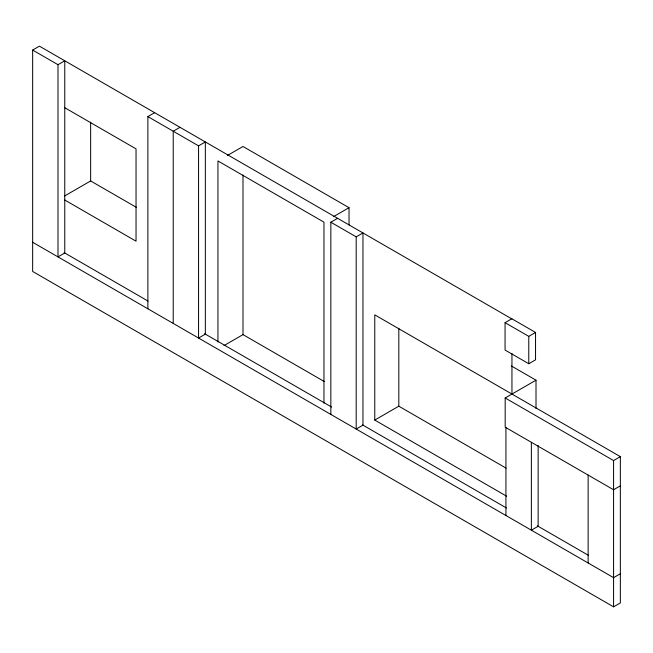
<?xml version="1.0" encoding="UTF-8"?>
<svg xmlns="http://www.w3.org/2000/svg" width="653" height="653" viewBox="0 0 653 653"><rect width="100%" height="100%" fill="white"/><g stroke="black" fill="none" stroke-linecap="round" stroke-linejoin="round"><path stroke-width="0.98" d="M506.679 496.239L374.773 420.075L374.773 314.86L620.35 456.651L620.35 602.931L613.575 606.841L32.65 271.452L32.65 50.069L39.425 46.159L511.952 318.966M57.995 64.704L64.769 60.786L64.769 252.989L57.995 256.898L57.995 64.704L32.65 50.069M147.88 308.787L147.88 116.593L154.655 112.683M179.999 127.319L173.225 131.229L173.225 323.423M64.647 195.957L90.645 180.946L136.444 207.385M198.569 145.864L205.344 141.946L205.344 334.148L198.569 338.058L198.569 145.864L147.88 116.593M227.448 155.463L243.006 146.484L349.029 207.695L349.029 224.983M333.471 216.674L349.029 207.695M330.842 414.426L330.842 222.224L337.617 218.314M356.187 236.859L362.962 232.95L362.962 425.152L356.187 429.062L356.187 236.859L330.842 222.224M223.987 345.592L243.006 334.614L324.288 381.548M505.063 322.672L511.838 318.762L535.55 332.45L535.55 359.827L528.775 363.745L505.063 350.049L505.063 322.672L528.775 336.36L535.55 332.45M374.773 420.075L398.82 406.19L506.108 468.136M620.35 485.848L613.575 489.758L505.177 427.176L505.177 397.979L536.007 380.185L536.007 408.509M505.177 397.979L613.575 460.561L620.35 456.651M620.35 573.75L613.575 577.66L32.65 242.263M64.704 107.688L136.036 148.868L136.036 241.177L64.704 199.989M511.381 365.966L536.007 380.185M64.141 252.629L148.019 301.049M204.52 333.667L331.651 407.072M362.554 424.907L506.459 507.993M537.362 525.836L588.565 555.401M613.575 460.561L613.575 606.841M588.133 475.066L588.133 562.968M538.137 445.452L538.137 526.285L531.371 530.195L531.371 442.293M528.775 336.36L528.775 363.745M511.952 353.477L511.952 394.069M505.928 427.609L505.928 515.511M398.82 328.296L398.82 406.19M323.961 403.179L323.961 222.167L217.939 160.956L217.939 341.968M243.006 174.955L243.006 334.614M90.645 122.111L90.645 180.946"/></g></svg>
